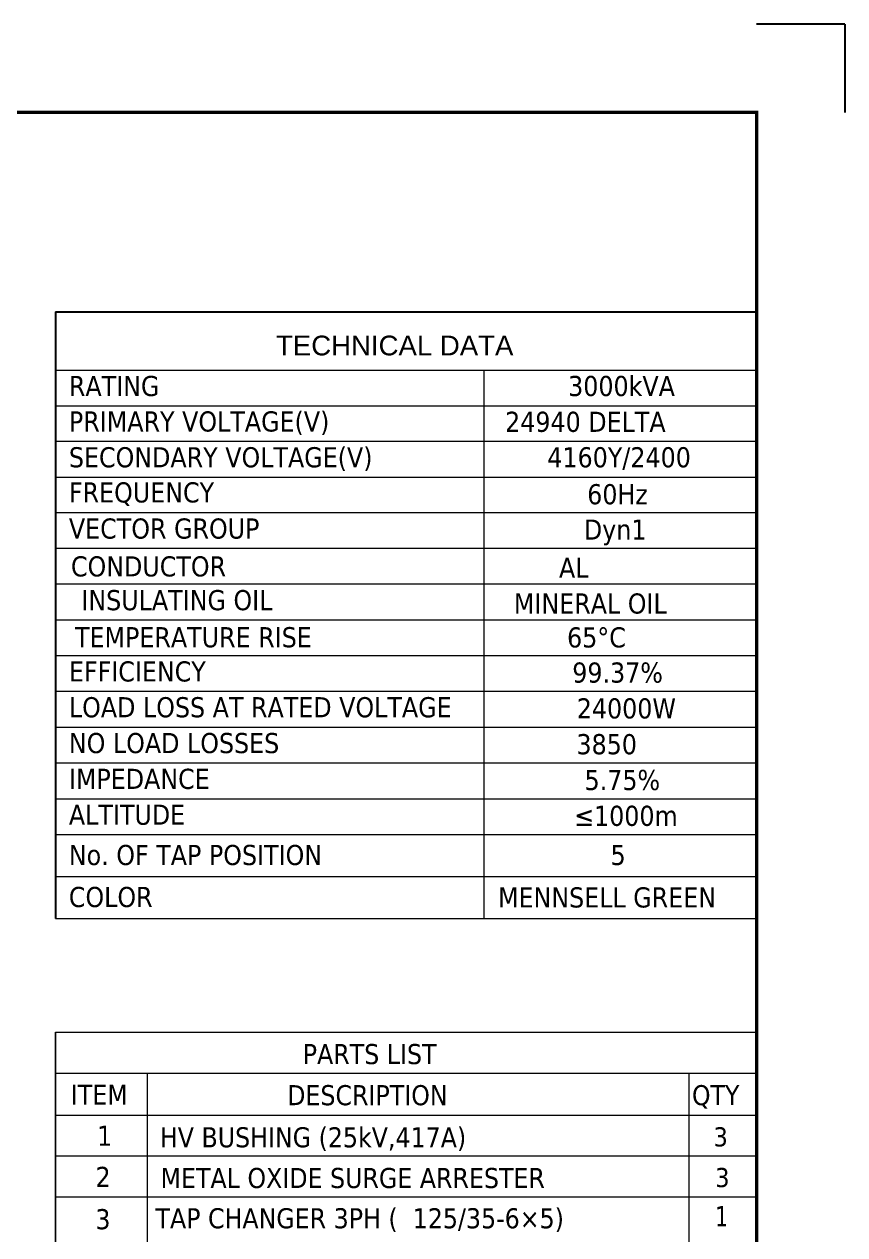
# Model space of a CAD drawing. Header units: millimetres. Extents: x 45841 to 102963, y -329287 to -163666.
# Drawn here: x 53905 to 56201, y -167055 to -163666 of the extents above; entities that cross this region are included whole.
import ezdxf
from ezdxf.enums import TextEntityAlignment as Align

# ---------------------------------------------------------------- set-up
doc = ezdxf.new("R2010")
doc.units = ezdxf.units.MM
doc.header["$LTSCALE"] = 13
doc.layers.add('1', color=4, linetype='Continuous')
doc.layers.add('6文字层', color=3, linetype='Continuous')
doc.layers.add('paper', color=254, linetype='Continuous', plot=False)
doc.layers.add('铁心', color=3, linetype='Continuous', lineweight=0)
doc.styles.add('PDF Arial', font='arial.ttf')
doc.styles.add('Tahoma$001', font='tahoma.ttf', dxfattribs={"height": 2.159784})
doc.styles.add('Tahoma_txtstyle_28.93_0_0', font='tahoma.ttf')
doc.styles.add('Tahoma_txtstyle_30.40_0_0', font='tahoma.ttf')

msp = doc.modelspace()

# ---------------------------------------------------------------- linework, layer by layer
at = {"layer": '1', "const_width": 8.634}
msp.add_lwpolyline([(46482.218, -170721.222), (55954.538, -170721.222), (55954.538, -163912.992), (46482.218, -163912.992), (46482.218, -170721.222)], dxfattribs=at)
at = {"layer": '6文字层'}
for points in [[(53992.594, -164471.728), (55954.538, -164471.728)], [(53992.594, -164471.728), (53992.594, -166169.776)], [(55954.538, -164471.728), (55954.538, -165633.864)]]:
    msp.add_lwpolyline(points, dxfattribs=at)
at = {"layer": 'paper'}
for q in [(55954.538, -163666.317), (56201.213, -163912.992)]:
    msp.add_line((56201.213, -163666.317), q, dxfattribs=at)
at = {"layer": '铁心'}
for points in [[(53992.594, -164634.371), (55954.538, -164634.371)], [(55191.401, -164634.371), (55191.401, -166169.776)], [(53992.594, -164734.604), (55954.538, -164734.604)], [(53992.594, -164833.891), (55954.538, -164833.891)], [(53992.594, -164934.124), (55954.538, -164934.124)], [(53992.594, -165033.411), (55954.538, -165033.411)], [(53992.594, -165132.699), (55954.538, -165132.699)], [(53992.594, -165232.932), (55954.538, -165232.932)], [(53992.594, -165333.165), (55954.538, -165333.165)], [(53992.594, -165433.398), (55954.538, -165433.398)], [(53992.594, -165533.631), (55954.538, -165533.631)], [(53992.594, -165633.864), (55954.538, -165633.864)], [(53992.594, -165734.097), (55954.538, -165734.097)], [(53992.594, -165834.33), (55954.538, -165834.33)], [(53992.594, -165934.563), (55954.538, -165934.563)], [(53992.594, -165934.563), (55954.538, -165934.563)], [(55954.538, -165934.563), (55954.538, -166168.667)], [(53992.594, -166052.17), (55954.538, -166052.17)], [(53992.594, -166169.776), (55954.538, -166169.776)], [(53992.594, -166169.776), (55276.776, -166169.776)], [(53992.594, -166169.776), (55276.775, -166169.776)], [(53992.594, -169487.847), (53992.594, -166487.923)], [(53992.594, -166487.923), (55954.538, -166487.923), (55954.538, -166602.993)], [(53992.594, -166487.923), (53992.594, -166602.993), (53992.594, -166602.993)], [(53992.594, -166602.993), (55954.538, -166602.993), (55954.538, -166720.45)], [(53992.594, -166602.993), (53992.594, -166720.45), (55954.538, -166720.45)], [(54248.994, -166602.993), (54248.994, -166720.45), (54248.994, -166720.45)], [(55764.38, -166602.993), (55764.38, -169487.847)], [(53992.594, -167757.03), (55954.538, -167757.03), (55954.538, -166720.45)], [(53992.594, -166720.45), (53992.594, -167757.03)], [(54248.994, -166720.45), (54248.994, -167757.03)], [(55954.538, -166835.042), (53992.594, -166835.042), (53992.594, -166835.042)], [(55954.538, -166950.111), (53992.594, -166950.111), (53992.594, -166950.111)]]:
    msp.add_lwpolyline(points, dxfattribs=at)

# ---------------------------------------------------------------- texts
for s, height, style, p in [('TECHNICAL DATA', 55.22985, 'PDF Arial', (54609.388, -164593.281)), ('RATING', 56.3976, 'Tahoma$001', (54029.704, -164707.181)), ('3000kVA', 56.3976, 'Tahoma$001', (55426.999, -164707.181)), ('PRIMARY VOLTAGE(V)', 56.39759, 'Tahoma$001', (54029.704, -164806.469)), ('24940 DELTA', 56.39759, 'Tahoma$001', (55250.597, -164807.414)), ('SECONDARY VOLTAGE(V)', 56.39759, 'Tahoma$001', (54029.704, -164906.702)), ('4160Y/2400', 56.3976, 'Tahoma$001', (55368.713, -164906.702)), ('FREQUENCY', 56.3976, 'Tahoma$001', (54029.704, -165005.043)), ('60Hz', 56.3976, 'Tahoma$001', (55480.351, -165010.137)), ('VECTOR GROUP', 56.39759, 'Tahoma$001', (54029.704, -165106.222)), ('Dyn1', 56.3976, 'Tahoma$001', (55471.046, -165109.147)), ('CONDUCTOR', 56.3976, 'Tahoma$001', (54035.51, -165212.15)), ('AL', 56.3976, 'Tahoma$001', (55401.397, -165215.837)), ('MINERAL OIL ', 56.39759, 'Tahoma$001', (55275.082, -165316.07)), ('EFFICIENCY', 56.3976, 'Tahoma$001', (54029.704, -165506.208)), ('99.37%%%', 56.3976, 'Tahoma$001', (55438.516, -165509.408)), ('LOAD LOSS AT RATED VOLTAGE', 56.39759, 'Tahoma$001', (54029.704, -165606.441)), ('24000W', 56.3976, 'Tahoma$001', (55451.151, -165609.641)), ('NO LOAD LOSSES', 56.39759, 'Tahoma$001', (54029.704, -165706.674)), ('3850', 56.3976, 'Tahoma$001', (55450.196, -165709.874)), ('IMPEDANCE', 56.3976, 'Tahoma$001', (54029.704, -165806.907)), ('5.75%%%', 56.3976, 'Tahoma$001', (55472.927, -165810.107)), ('ALTITUDE', 56.3976, 'Tahoma$001', (54029.704, -165907.14)), ('≤1000m', 56.3976, 'Tahoma$001', (55443.696, -165910.34)), ('No. OF TAP POSITION', 56.39759, 'Tahoma$001', (54029.62, -166019.994)), ('5', 56.398, 'Tahoma$001', (55545.709, -166019.994)), ('COLOR', 56.3976, 'Tahoma$001', (54029.62, -166137.601)), ('MENNSELL GREEN', 56.39759, 'Tahoma$001', (55230.705, -166138.765)), ('PARTS LIST', 56.2319, 'Tahoma_txtstyle_30.40_0_0', (54684.232, -166577.21)), ('ITEM', 56.2319, 'Tahoma_txtstyle_30.40_0_0', (54035.089, -166690.847)), ('DESCRIPTION', 56.23192, 'Tahoma_txtstyle_30.40_0_0', (54640.703, -166692.279)), ('QTY', 55.9845, 'Tahoma$001', (55773.578, -166692.021)), ('1', 56.232, 'Tahoma_txtstyle_30.40_0_0', (54108.619, -166805.916)), (' HV BUSHING (25kV,417A)', 56.23192, 'Tahoma_txtstyle_30.40_0_0', (54263.435, -166810.152)), ('3', 53.499, 'Tahoma_txtstyle_28.93_0_0', (55833.729, -166807.587)), ('2', 56.232, 'Tahoma_txtstyle_30.40_0_0', (54104.321, -166920.986)), ('METAL OXIDE SURGE ARRESTER', 56.23192, 'Tahoma_txtstyle_30.40_0_0', (54286.275, -166924.098)), ('3', 53.499, 'Tahoma$001', (55838.504, -166921.463)), ('3', 56.232, 'Tahoma_txtstyle_30.40_0_0', (54103.844, -167039.397)), ('TAP CHANGER 3PH (  125/35-6×5)', 56.23192, 'Tahoma_txtstyle_30.40_0_0', (54272.099, -167036.838))]:
    msp.add_text(s, height=height, dxfattribs=dict(at, style=style)).set_placement(p)
at = {"layer": '铁心', "style": 'Tahoma$001'}
for s, p in [('INSULATING OIL', (54331.985, -165278.466)), ('TEMPERATURE RISE ', (54388.779, -165382.305))]:
    msp.add_text(s, height=56.39759, dxfattribs=at).set_placement(p, align=Align.MIDDLE)
msp.add_text('65%%DC', height=56.3976, dxfattribs=at).set_placement((55424.006, -165382.705), align=Align.MIDDLE_LEFT)
at = {"layer": '铁心', "style": 'Tahoma_txtstyle_30.40_0_0', "width": 0.85}
msp.add_text('1', height=56.232, dxfattribs=at).set_placement((55838.376, -167031.006))

doc.saveas('drawing.dxf')
